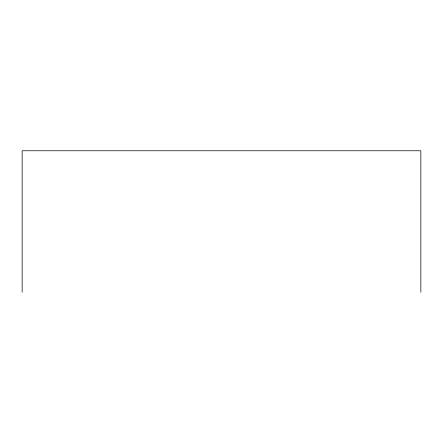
<?xml version="1.0" encoding="UTF-8"?>
<svg xmlns="http://www.w3.org/2000/svg" width="443" height="443" viewBox="0 0 443 443"><rect width="100%" height="100%" fill="white"/><g stroke="black" fill="none" stroke-linecap="round" stroke-linejoin="round"><path stroke-width="0.66" d="M420.85 292.242L420.85 150.758L22.15 150.758L22.15 292.242"/></g></svg>
